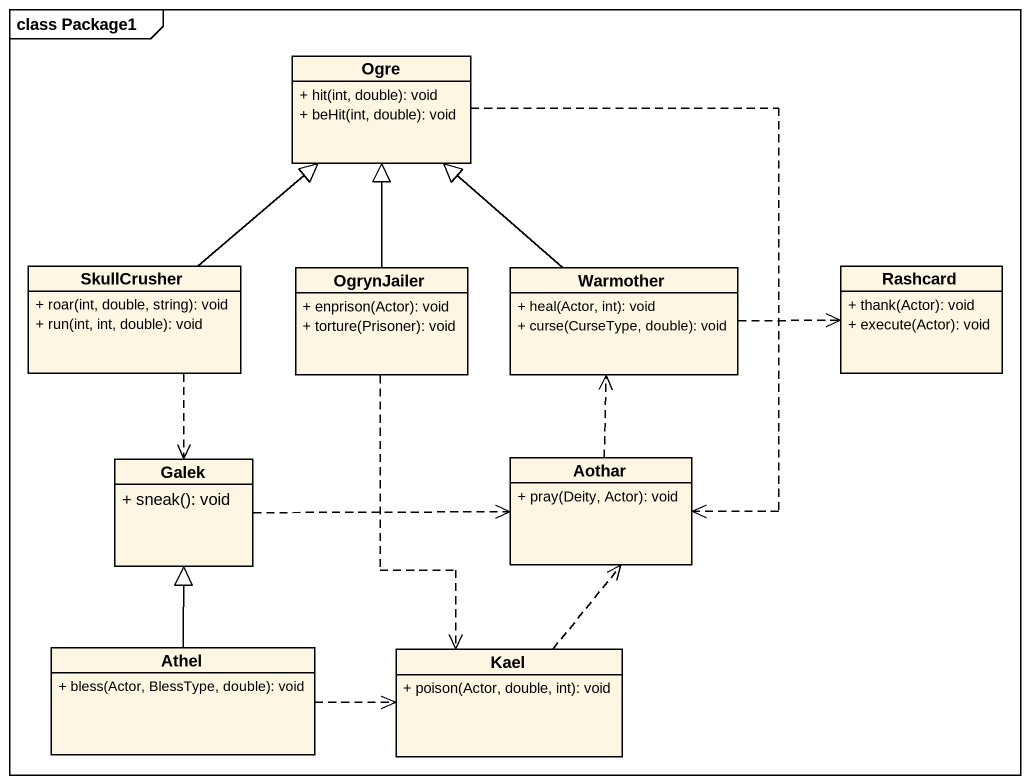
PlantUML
@startuml
mainframe class Package1
hide circle
hide empty members
skinparam classAttributeIconSize 0
class Ogre {
  + hit(int, double): void
  + beHit(int, double): void
}
class SkullCrusher {
  + roar(int, double, string): void
  + run(int, int, double): void
}
class OgrynJailer {
  + enprison(Actor): void
  + torture(Prisoner): void
}
class Warmother {
  + heal(Actor, int): void
  + curse(CurseType, double): void
}
class Rashcard {
  + thank(Actor): void
  + execute(Actor): void
}
class Galek {
  + sneak(): void
}
class Aothar {
  + pray(Deity, Actor): void
}
class Athel {
  + bless(Actor, BlessType, double): void
}
class Kael {
  + poison(Actor, double, int): void
}
Ogre ..> Aothar
SkullCrusher -up-|> Ogre
SkullCrusher ..> Galek
OgrynJailer -up-|> Ogre
OgrynJailer ..> Kael
Warmother -up-|> Ogre
Warmother .right.> Rashcard
Galek .right.> Aothar
Aothar .up.> Warmother
Athel -up-|> Galek
Athel .right.> Kael
Kael .up.> Aothar
@enduml
